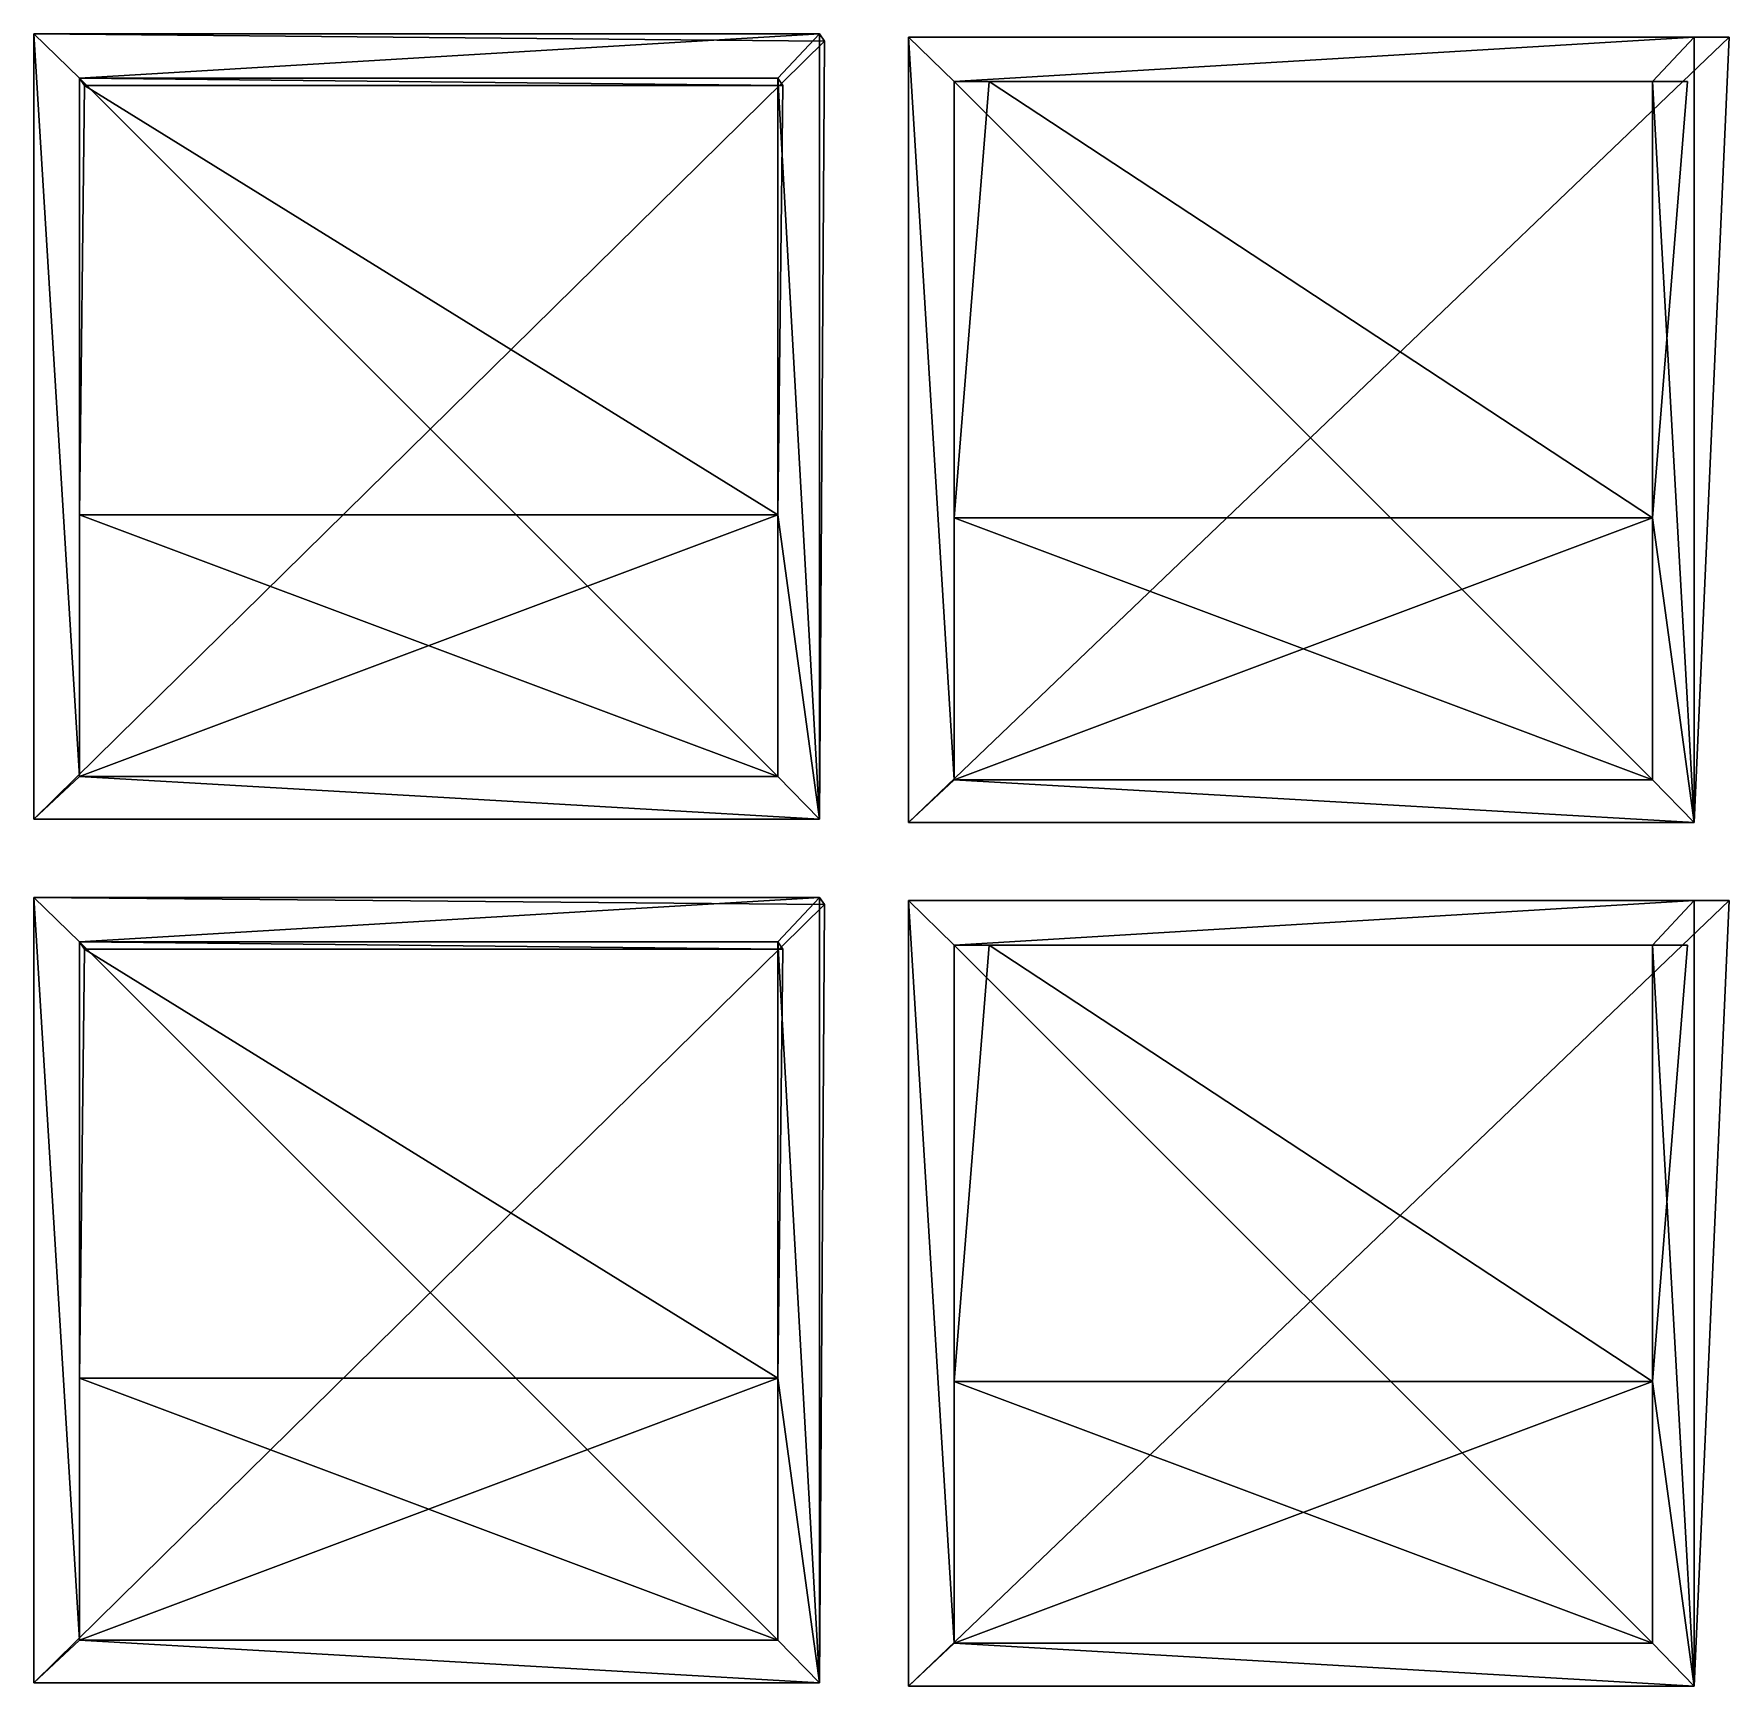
# Model space of a CAD drawing. Header units: metres. Extents: x 0 to 99.4, y 0 to 49.2.
# Drawn here: x 79.97 to 99.39, y 30.13 to 49.06 of the extents above; entities that cross this region are included whole.
import ezdxf

# ---------------------------------------------------------------- set-up
doc = ezdxf.new("R2010")
doc.units = ezdxf.units.M

msp = doc.modelspace()

# ---------------------------------------------------------------- meshes
at = {"layer": 'Layer0'}
mesh = msp.add_polyface(dxfattribs=at)
corners = [(79.974, 49.063, 1), (89.032, 48.981), (79.974, 49.063)]
mesh.append_faces([[corners[k] for k in face] for face in [(0, 1, 2)]])
mesh = msp.add_polyface(dxfattribs=at)
corners = [(89.032, 48.981), (79.974, 40.063), (79.974, 49.063), (88.974, 40.063)]
mesh.append_faces([[corners[k] for k in face] for face in [(0, 1, 2), (1, 0, 3)]], dxfattribs={"vtx0": -1})
mesh = msp.add_polyface(dxfattribs=at)
corners = [(79.974, 49.063, 1), (79.974, 40.063), (79.974, 40.063, 1), (79.974, 49.063)]
mesh.append_faces([[corners[k] for k in face] for face in [(0, 1, 2), (1, 0, 3)]], dxfattribs={"vtx0": -1})
mesh = msp.add_polyface(dxfattribs=at)
corners = [(79.974, 40.063, 1), (80.496, 40.554, 1), (79.974, 49.063, 1), (88.974, 40.063, 1), (88.496, 40.554, 1), (88.496, 43.554, 1), (88.496, 48.554, 1), (80.496, 48.554, 1), (88.974, 49.063, 1), (80.496, 43.554, 1)]
mesh.append_faces([[corners[k] for k in face] for face in [(7, 1, 9)]], dxfattribs={"vtx0": -1})
mesh.append_faces([[corners[k] for k in face] for face in [(0, 1, 2), (1, 3, 4), (4, 3, 5), (5, 3, 6), (2, 7, 8), (8, 6, 3)]], dxfattribs={"vtx0": -1, "vtx1": -1})
mesh.append_faces([[corners[k] for k in face] for face in [(7, 2, 1)]], dxfattribs={"vtx0": -1, "vtx1": -1, "vtx2": -1})
mesh.append_faces([[corners[k] for k in face] for face in [(1, 0, 3), (8, 7, 6)]], dxfattribs={"vtx0": -1, "vtx2": -1})
mesh = msp.add_polyface(dxfattribs=at)
corners = [(88.974, 49.063, 1), (89.032, 48.981), (79.974, 49.063, 1)]
mesh.append_faces([[corners[k] for k in face] for face in [(0, 1, 2)]])
mesh = msp.add_polyface(dxfattribs=at)
corners = [(88.974, 49.063, 1), (88.974, 40.063, 1), (89.032, 48.981)]
mesh.append_faces([[corners[k] for k in face] for face in [(0, 1, 2)]])
mesh = msp.add_polyface(dxfattribs=at)
corners = [(89.032, 48.981), (88.974, 40.063, 1), (88.974, 40.063)]
mesh.append_faces([[corners[k] for k in face] for face in [(0, 1, 2)]])
mesh = msp.add_polyface(dxfattribs=at)
corners = [(99.393, 49.026), (89.993, 40.026), (89.993, 49.026), (98.993, 40.026)]
mesh.append_faces([[corners[k] for k in face] for face in [(0, 1, 2), (1, 0, 3)]], dxfattribs={"vtx0": -1})
mesh = msp.add_polyface(dxfattribs=at)
corners = [(89.993, 40.026, 1), (90.515, 40.517, 1), (89.993, 49.026, 1), (98.993, 40.026, 1), (98.515, 40.517, 1), (98.515, 43.517, 1), (98.515, 48.517, 1), (90.515, 48.517, 1), (98.993, 49.026, 1), (90.515, 43.517, 1)]
mesh.append_faces([[corners[k] for k in face] for face in [(7, 1, 9)]], dxfattribs={"vtx0": -1})
mesh.append_faces([[corners[k] for k in face] for face in [(0, 1, 2), (1, 3, 4), (4, 3, 5), (5, 3, 6), (2, 7, 8), (8, 6, 3)]], dxfattribs={"vtx0": -1, "vtx1": -1})
mesh.append_faces([[corners[k] for k in face] for face in [(7, 2, 1)]], dxfattribs={"vtx0": -1, "vtx1": -1, "vtx2": -1})
mesh.append_faces([[corners[k] for k in face] for face in [(1, 0, 3), (8, 7, 6)]], dxfattribs={"vtx0": -1, "vtx2": -1})
mesh = msp.add_polyface(dxfattribs=at)
corners = [(89.993, 49.026, 1), (89.993, 40.026), (89.993, 40.026, 1), (89.993, 49.026)]
mesh.append_faces([[corners[k] for k in face] for face in [(0, 1, 2), (1, 0, 3)]], dxfattribs={"vtx0": -1})
mesh = msp.add_polyface(dxfattribs=at)
corners = [(89.993, 49.026, 1), (99.393, 49.026), (89.993, 49.026), (98.993, 49.026, 1)]
mesh.append_faces([[corners[k] for k in face] for face in [(0, 1, 2), (1, 0, 3)]], dxfattribs={"vtx0": -1})
mesh = msp.add_polyface(dxfattribs=at)
corners = [(98.993, 49.026, 1), (98.993, 40.026, 1), (99.393, 49.026)]
mesh.append_faces([[corners[k] for k in face] for face in [(0, 1, 2)]])
mesh = msp.add_polyface(dxfattribs=at)
corners = [(99.393, 49.026), (98.993, 40.026, 1), (98.993, 40.026)]
mesh.append_faces([[corners[k] for k in face] for face in [(0, 1, 2)]])
mesh = msp.add_polyface(dxfattribs=at)
corners = [(88.496, 40.554, 1), (80.496, 43.554, 1), (80.496, 40.554, 1), (80.496, 48.554, 1), (88.496, 48.554, 1), (88.496, 43.554, 1)]
mesh.append_faces([[corners[k] for k in face] for face in [(0, 1, 2), (4, 0, 5)]], dxfattribs={"vtx0": -1})
mesh.append_faces([[corners[k] for k in face] for face in [(1, 0, 3), (3, 0, 4)]], dxfattribs={"vtx0": -1, "vtx1": -1})
mesh = msp.add_polyface(dxfattribs=at)
corners = [(80.496, 48.554, 1), (80.554, 48.472, 3), (80.496, 43.554, 3)]
mesh.append_faces([[corners[k] for k in face] for face in [(0, 1, 2)]])
mesh = msp.add_polyface(dxfattribs=at)
corners = [(80.496, 48.554, 1), (80.496, 43.554, 3), (80.496, 43.554, 1)]
mesh.append_faces([[corners[k] for k in face] for face in [(0, 1, 2)]])
mesh = msp.add_polyface(dxfattribs=at)
corners = [(88.554, 48.472, 3), (80.496, 48.554, 1), (88.496, 48.554, 1), (80.554, 48.472, 3)]
mesh.append_faces([[corners[k] for k in face] for face in [(0, 1, 2), (1, 0, 3)]], dxfattribs={"vtx0": -1})
mesh = msp.add_polyface(dxfattribs=at)
corners = [(88.496, 48.554, 1), (88.496, 43.554, 1), (88.554, 48.472, 3)]
mesh.append_faces([[corners[k] for k in face] for face in [(0, 1, 2)]])
mesh = msp.add_polyface(dxfattribs=at)
corners = [(80.554, 48.472, 3), (88.496, 43.554, 3), (80.496, 43.554, 3), (88.554, 48.472, 3)]
mesh.append_faces([[corners[k] for k in face] for face in [(0, 1, 2), (1, 0, 3)]], dxfattribs={"vtx0": -1})
mesh = msp.add_polyface(dxfattribs=at)
corners = [(88.554, 48.472, 3), (88.496, 43.554, 1), (88.496, 43.554, 3)]
mesh.append_faces([[corners[k] for k in face] for face in [(0, 1, 2)]])
mesh = msp.add_polyface(dxfattribs=at)
corners = [(98.515, 40.517, 1), (90.515, 43.517, 1), (90.515, 40.517, 1), (90.515, 48.517, 1), (98.515, 48.517, 1), (98.515, 43.517, 1)]
mesh.append_faces([[corners[k] for k in face] for face in [(0, 1, 2), (4, 0, 5)]], dxfattribs={"vtx0": -1})
mesh.append_faces([[corners[k] for k in face] for face in [(1, 0, 3), (3, 0, 4)]], dxfattribs={"vtx0": -1, "vtx1": -1})
mesh = msp.add_polyface(dxfattribs=at)
corners = [(90.915, 48.517, 3), (90.515, 43.517, 3), (90.515, 48.517, 1)]
mesh.append_faces([[corners[k] for k in face] for face in [(0, 1, 2)]])
mesh = msp.add_polyface(dxfattribs=at)
corners = [(90.915, 48.517, 3), (98.515, 43.517, 3), (90.515, 43.517, 3), (98.915, 48.517, 3)]
mesh.append_faces([[corners[k] for k in face] for face in [(0, 1, 2), (1, 0, 3)]], dxfattribs={"vtx0": -1})
mesh = msp.add_polyface(dxfattribs=at)
corners = [(98.915, 48.517, 3), (90.515, 48.517, 1), (98.515, 48.517, 1), (90.915, 48.517, 3)]
mesh.append_faces([[corners[k] for k in face] for face in [(0, 1, 2), (1, 0, 3)]], dxfattribs={"vtx0": -1})
mesh = msp.add_polyface(dxfattribs=at)
corners = [(90.515, 48.517, 1), (90.515, 43.517, 3), (90.515, 43.517, 1)]
mesh.append_faces([[corners[k] for k in face] for face in [(0, 1, 2)]])
mesh = msp.add_polyface(dxfattribs=at)
corners = [(98.515, 48.517, 1), (98.515, 43.517, 1), (98.915, 48.517, 3)]
mesh.append_faces([[corners[k] for k in face] for face in [(0, 1, 2)]])
mesh = msp.add_polyface(dxfattribs=at)
corners = [(98.915, 48.517, 3), (98.515, 43.517, 1), (98.515, 43.517, 3)]
mesh.append_faces([[corners[k] for k in face] for face in [(0, 1, 2)]])
mesh = msp.add_polyface(dxfattribs=at)
corners = [(88.496, 43.554, 3), (80.496, 40.554, 2), (80.496, 43.554, 3), (88.496, 40.554, 2)]
mesh.append_faces([[corners[k] for k in face] for face in [(0, 1, 2), (1, 0, 3)]], dxfattribs={"vtx0": -1})
mesh = msp.add_polyface(dxfattribs=at)
corners = [(80.496, 43.554, 1), (80.496, 40.554, 2), (80.496, 40.554, 1), (80.496, 43.554, 3)]
mesh.append_faces([[corners[k] for k in face] for face in [(0, 1, 2), (1, 0, 3)]], dxfattribs={"vtx0": -1})
mesh = msp.add_polyface(dxfattribs=at)
corners = [(88.496, 43.554, 3), (88.496, 40.554, 1), (88.496, 40.554, 2), (88.496, 43.554, 1)]
mesh.append_faces([[corners[k] for k in face] for face in [(0, 1, 2), (1, 0, 3)]], dxfattribs={"vtx0": -1})
mesh = msp.add_polyface(dxfattribs=at)
corners = [(98.515, 43.517, 3), (90.515, 40.517, 2), (90.515, 43.517, 3), (98.515, 40.517, 2)]
mesh.append_faces([[corners[k] for k in face] for face in [(0, 1, 2), (1, 0, 3)]], dxfattribs={"vtx0": -1})
mesh = msp.add_polyface(dxfattribs=at)
corners = [(90.515, 43.517, 1), (90.515, 40.517, 2), (90.515, 40.517, 1), (90.515, 43.517, 3)]
mesh.append_faces([[corners[k] for k in face] for face in [(0, 1, 2), (1, 0, 3)]], dxfattribs={"vtx0": -1})
mesh = msp.add_polyface(dxfattribs=at)
corners = [(98.515, 43.517, 3), (98.515, 40.517, 1), (98.515, 40.517, 2), (98.515, 43.517, 1)]
mesh.append_faces([[corners[k] for k in face] for face in [(0, 1, 2), (1, 0, 3)]], dxfattribs={"vtx0": -1})
mesh = msp.add_polyface(dxfattribs=at)
corners = [(80.496, 40.554, 2), (88.496, 40.554, 1), (80.496, 40.554, 1), (88.496, 40.554, 2)]
mesh.append_faces([[corners[k] for k in face] for face in [(0, 1, 2), (1, 0, 3)]], dxfattribs={"vtx0": -1})
mesh = msp.add_polyface(dxfattribs=at)
corners = [(90.515, 40.517, 2), (98.515, 40.517, 1), (90.515, 40.517, 1), (98.515, 40.517, 2)]
mesh.append_faces([[corners[k] for k in face] for face in [(0, 1, 2), (1, 0, 3)]], dxfattribs={"vtx0": -1})
mesh = msp.add_polyface(dxfattribs=at)
corners = [(88.974, 40.063, 1), (79.974, 40.063), (88.974, 40.063), (79.974, 40.063, 1)]
mesh.append_faces([[corners[k] for k in face] for face in [(0, 1, 2), (1, 0, 3)]], dxfattribs={"vtx0": -1})
mesh = msp.add_polyface(dxfattribs=at)
corners = [(98.993, 40.026, 1), (89.993, 40.026), (98.993, 40.026), (89.993, 40.026, 1)]
mesh.append_faces([[corners[k] for k in face] for face in [(0, 1, 2), (1, 0, 3)]], dxfattribs={"vtx0": -1})
mesh = msp.add_polyface(dxfattribs=at)
corners = [(89.032, 39.086), (79.974, 30.168), (79.974, 39.168), (88.974, 30.168)]
mesh.append_faces([[corners[k] for k in face] for face in [(0, 1, 2), (1, 0, 3)]], dxfattribs={"vtx0": -1})
mesh = msp.add_polyface(dxfattribs=at)
corners = [(79.974, 39.168, 1), (79.974, 30.168), (79.974, 30.168, 1), (79.974, 39.168)]
mesh.append_faces([[corners[k] for k in face] for face in [(0, 1, 2), (1, 0, 3)]], dxfattribs={"vtx0": -1})
mesh = msp.add_polyface(dxfattribs=at)
corners = [(79.974, 30.168, 1), (80.496, 30.659, 1), (79.974, 39.168, 1), (88.974, 30.168, 1), (88.496, 30.659, 1), (88.496, 33.659, 1), (88.496, 38.659, 1), (80.496, 38.659, 1), (88.974, 39.168, 1), (80.496, 33.659, 1)]
mesh.append_faces([[corners[k] for k in face] for face in [(7, 1, 9)]], dxfattribs={"vtx0": -1})
mesh.append_faces([[corners[k] for k in face] for face in [(0, 1, 2), (1, 3, 4), (4, 3, 5), (5, 3, 6), (2, 7, 8), (8, 6, 3)]], dxfattribs={"vtx0": -1, "vtx1": -1})
mesh.append_faces([[corners[k] for k in face] for face in [(7, 2, 1)]], dxfattribs={"vtx0": -1, "vtx1": -1, "vtx2": -1})
mesh.append_faces([[corners[k] for k in face] for face in [(1, 0, 3), (8, 7, 6)]], dxfattribs={"vtx0": -1, "vtx2": -1})
mesh = msp.add_polyface(dxfattribs=at)
corners = [(88.974, 39.168, 1), (89.032, 39.086), (79.974, 39.168, 1)]
mesh.append_faces([[corners[k] for k in face] for face in [(0, 1, 2)]])
mesh = msp.add_polyface(dxfattribs=at)
corners = [(79.974, 39.168, 1), (89.032, 39.086), (79.974, 39.168)]
mesh.append_faces([[corners[k] for k in face] for face in [(0, 1, 2)]])
mesh = msp.add_polyface(dxfattribs=at)
corners = [(88.974, 39.168, 1), (88.974, 30.168, 1), (89.032, 39.086)]
mesh.append_faces([[corners[k] for k in face] for face in [(0, 1, 2)]])
mesh = msp.add_polyface(dxfattribs=at)
corners = [(89.032, 39.086), (88.974, 30.168, 1), (88.974, 30.168)]
mesh.append_faces([[corners[k] for k in face] for face in [(0, 1, 2)]])
mesh = msp.add_polyface(dxfattribs=at)
corners = [(89.993, 39.131, 1), (89.993, 30.131), (89.993, 30.131, 1), (89.993, 39.131)]
mesh.append_faces([[corners[k] for k in face] for face in [(0, 1, 2), (1, 0, 3)]], dxfattribs={"vtx0": -1})
mesh = msp.add_polyface(dxfattribs=at)
corners = [(99.393, 39.131), (89.993, 30.131), (89.993, 39.131), (98.993, 30.131)]
mesh.append_faces([[corners[k] for k in face] for face in [(0, 1, 2), (1, 0, 3)]], dxfattribs={"vtx0": -1})
mesh = msp.add_polyface(dxfattribs=at)
corners = [(89.993, 30.131, 1), (90.515, 30.622, 1), (89.993, 39.131, 1), (98.993, 30.131, 1), (98.515, 30.622, 1), (98.515, 33.622, 1), (98.515, 38.622, 1), (90.515, 38.622, 1), (98.993, 39.131, 1), (90.515, 33.622, 1)]
mesh.append_faces([[corners[k] for k in face] for face in [(7, 1, 9)]], dxfattribs={"vtx0": -1})
mesh.append_faces([[corners[k] for k in face] for face in [(0, 1, 2), (1, 3, 4), (4, 3, 5), (5, 3, 6), (2, 7, 8), (8, 6, 3)]], dxfattribs={"vtx0": -1, "vtx1": -1})
mesh.append_faces([[corners[k] for k in face] for face in [(7, 2, 1)]], dxfattribs={"vtx0": -1, "vtx1": -1, "vtx2": -1})
mesh.append_faces([[corners[k] for k in face] for face in [(1, 0, 3), (8, 7, 6)]], dxfattribs={"vtx0": -1, "vtx2": -1})
mesh = msp.add_polyface(dxfattribs=at)
corners = [(89.993, 39.131, 1), (99.393, 39.131), (89.993, 39.131), (98.993, 39.131, 1)]
mesh.append_faces([[corners[k] for k in face] for face in [(0, 1, 2), (1, 0, 3)]], dxfattribs={"vtx0": -1})
mesh = msp.add_polyface(dxfattribs=at)
corners = [(98.993, 39.131, 1), (98.993, 30.131, 1), (99.393, 39.131)]
mesh.append_faces([[corners[k] for k in face] for face in [(0, 1, 2)]])
mesh = msp.add_polyface(dxfattribs=at)
corners = [(99.393, 39.131), (98.993, 30.131, 1), (98.993, 30.131)]
mesh.append_faces([[corners[k] for k in face] for face in [(0, 1, 2)]])
mesh = msp.add_polyface(dxfattribs=at)
corners = [(88.496, 30.659, 1), (80.496, 33.659, 1), (80.496, 30.659, 1), (80.496, 38.659, 1), (88.496, 38.659, 1), (88.496, 33.659, 1)]
mesh.append_faces([[corners[k] for k in face] for face in [(0, 1, 2), (4, 0, 5)]], dxfattribs={"vtx0": -1})
mesh.append_faces([[corners[k] for k in face] for face in [(1, 0, 3), (3, 0, 4)]], dxfattribs={"vtx0": -1, "vtx1": -1})
mesh = msp.add_polyface(dxfattribs=at)
corners = [(88.554, 38.577, 3), (80.496, 38.659, 1), (88.496, 38.659, 1), (80.554, 38.577, 3)]
mesh.append_faces([[corners[k] for k in face] for face in [(0, 1, 2), (1, 0, 3)]], dxfattribs={"vtx0": -1})
mesh = msp.add_polyface(dxfattribs=at)
corners = [(80.496, 38.659, 1), (80.554, 38.577, 3), (80.496, 33.659, 3)]
mesh.append_faces([[corners[k] for k in face] for face in [(0, 1, 2)]])
mesh = msp.add_polyface(dxfattribs=at)
corners = [(80.496, 38.659, 1), (80.496, 33.659, 3), (80.496, 33.659, 1)]
mesh.append_faces([[corners[k] for k in face] for face in [(0, 1, 2)]])
mesh = msp.add_polyface(dxfattribs=at)
corners = [(88.496, 38.659, 1), (88.496, 33.659, 1), (88.554, 38.577, 3)]
mesh.append_faces([[corners[k] for k in face] for face in [(0, 1, 2)]])
mesh = msp.add_polyface(dxfattribs=at)
corners = [(80.554, 38.577, 3), (88.496, 33.659, 3), (80.496, 33.659, 3), (88.554, 38.577, 3)]
mesh.append_faces([[corners[k] for k in face] for face in [(0, 1, 2), (1, 0, 3)]], dxfattribs={"vtx0": -1})
mesh = msp.add_polyface(dxfattribs=at)
corners = [(88.554, 38.577, 3), (88.496, 33.659, 1), (88.496, 33.659, 3)]
mesh.append_faces([[corners[k] for k in face] for face in [(0, 1, 2)]])
mesh = msp.add_polyface(dxfattribs=at)
corners = [(90.915, 38.622, 3), (90.515, 33.622, 3), (90.515, 38.622, 1)]
mesh.append_faces([[corners[k] for k in face] for face in [(0, 1, 2)]])
mesh = msp.add_polyface(dxfattribs=at)
corners = [(98.515, 30.622, 1), (90.515, 33.622, 1), (90.515, 30.622, 1), (90.515, 38.622, 1), (98.515, 38.622, 1), (98.515, 33.622, 1)]
mesh.append_faces([[corners[k] for k in face] for face in [(0, 1, 2), (4, 0, 5)]], dxfattribs={"vtx0": -1})
mesh.append_faces([[corners[k] for k in face] for face in [(1, 0, 3), (3, 0, 4)]], dxfattribs={"vtx0": -1, "vtx1": -1})
mesh = msp.add_polyface(dxfattribs=at)
corners = [(90.915, 38.622, 3), (98.515, 33.622, 3), (90.515, 33.622, 3), (98.915, 38.622, 3)]
mesh.append_faces([[corners[k] for k in face] for face in [(0, 1, 2), (1, 0, 3)]], dxfattribs={"vtx0": -1})
mesh = msp.add_polyface(dxfattribs=at)
corners = [(98.915, 38.622, 3), (90.515, 38.622, 1), (98.515, 38.622, 1), (90.915, 38.622, 3)]
mesh.append_faces([[corners[k] for k in face] for face in [(0, 1, 2), (1, 0, 3)]], dxfattribs={"vtx0": -1})
mesh = msp.add_polyface(dxfattribs=at)
corners = [(90.515, 38.622, 1), (90.515, 33.622, 3), (90.515, 33.622, 1)]
mesh.append_faces([[corners[k] for k in face] for face in [(0, 1, 2)]])
mesh = msp.add_polyface(dxfattribs=at)
corners = [(98.915, 38.622, 3), (98.515, 33.622, 1), (98.515, 33.622, 3)]
mesh.append_faces([[corners[k] for k in face] for face in [(0, 1, 2)]])
mesh = msp.add_polyface(dxfattribs=at)
corners = [(98.515, 38.622, 1), (98.515, 33.622, 1), (98.915, 38.622, 3)]
mesh.append_faces([[corners[k] for k in face] for face in [(0, 1, 2)]])
mesh = msp.add_polyface(dxfattribs=at)
corners = [(80.496, 33.659, 1), (80.496, 30.659, 2), (80.496, 30.659, 1), (80.496, 33.659, 3)]
mesh.append_faces([[corners[k] for k in face] for face in [(0, 1, 2), (1, 0, 3)]], dxfattribs={"vtx0": -1})
mesh = msp.add_polyface(dxfattribs=at)
corners = [(88.496, 33.659, 3), (80.496, 30.659, 2), (80.496, 33.659, 3), (88.496, 30.659, 2)]
mesh.append_faces([[corners[k] for k in face] for face in [(0, 1, 2), (1, 0, 3)]], dxfattribs={"vtx0": -1})
mesh = msp.add_polyface(dxfattribs=at)
corners = [(88.496, 33.659, 3), (88.496, 30.659, 1), (88.496, 30.659, 2), (88.496, 33.659, 1)]
mesh.append_faces([[corners[k] for k in face] for face in [(0, 1, 2), (1, 0, 3)]], dxfattribs={"vtx0": -1})
mesh = msp.add_polyface(dxfattribs=at)
corners = [(90.515, 33.622, 1), (90.515, 30.622, 2), (90.515, 30.622, 1), (90.515, 33.622, 3)]
mesh.append_faces([[corners[k] for k in face] for face in [(0, 1, 2), (1, 0, 3)]], dxfattribs={"vtx0": -1})
mesh = msp.add_polyface(dxfattribs=at)
corners = [(98.515, 33.622, 3), (90.515, 30.622, 2), (90.515, 33.622, 3), (98.515, 30.622, 2)]
mesh.append_faces([[corners[k] for k in face] for face in [(0, 1, 2), (1, 0, 3)]], dxfattribs={"vtx0": -1})
mesh = msp.add_polyface(dxfattribs=at)
corners = [(98.515, 33.622, 3), (98.515, 30.622, 1), (98.515, 30.622, 2), (98.515, 33.622, 1)]
mesh.append_faces([[corners[k] for k in face] for face in [(0, 1, 2), (1, 0, 3)]], dxfattribs={"vtx0": -1})
mesh = msp.add_polyface(dxfattribs=at)
corners = [(80.496, 30.659, 2), (88.496, 30.659, 1), (80.496, 30.659, 1), (88.496, 30.659, 2)]
mesh.append_faces([[corners[k] for k in face] for face in [(0, 1, 2), (1, 0, 3)]], dxfattribs={"vtx0": -1})
mesh = msp.add_polyface(dxfattribs=at)
corners = [(90.515, 30.622, 2), (98.515, 30.622, 1), (90.515, 30.622, 1), (98.515, 30.622, 2)]
mesh.append_faces([[corners[k] for k in face] for face in [(0, 1, 2), (1, 0, 3)]], dxfattribs={"vtx0": -1})
mesh = msp.add_polyface(dxfattribs=at)
corners = [(88.974, 30.168, 1), (79.974, 30.168), (88.974, 30.168), (79.974, 30.168, 1)]
mesh.append_faces([[corners[k] for k in face] for face in [(0, 1, 2), (1, 0, 3)]], dxfattribs={"vtx0": -1})
mesh = msp.add_polyface(dxfattribs=at)
corners = [(98.993, 30.131, 1), (89.993, 30.131), (98.993, 30.131), (89.993, 30.131, 1)]
mesh.append_faces([[corners[k] for k in face] for face in [(0, 1, 2), (1, 0, 3)]], dxfattribs={"vtx0": -1})

doc.saveas('drawing.dxf')
